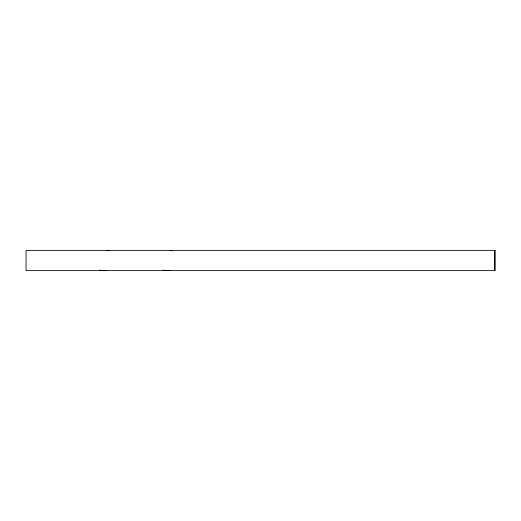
<?xml version="1.0" encoding="UTF-8"?>
<svg xmlns="http://www.w3.org/2000/svg" width="521" height="521" viewBox="0 0 521 521"><rect width="100%" height="100%" fill="white"/><g stroke="black" fill="none" stroke-linecap="round" stroke-linejoin="round"><path stroke-width="0.78" d="M494.852 250.373L494.852 270.627M170.035 250.373A8.811 0.892 -5.9 0 1 172.516 250.894M170.035 270.627A8.811 0.892 5.9 0 1 163.014 270.165M106.825 250.373A8.811 0.892 -5.9 0 1 109.306 250.894M106.825 270.627A8.811 0.892 5.9 0 1 99.804 270.165M494.943 250.373L26.05 250.373L26.05 270.627L494.943 270.627L494.95 250.373"/></g></svg>
